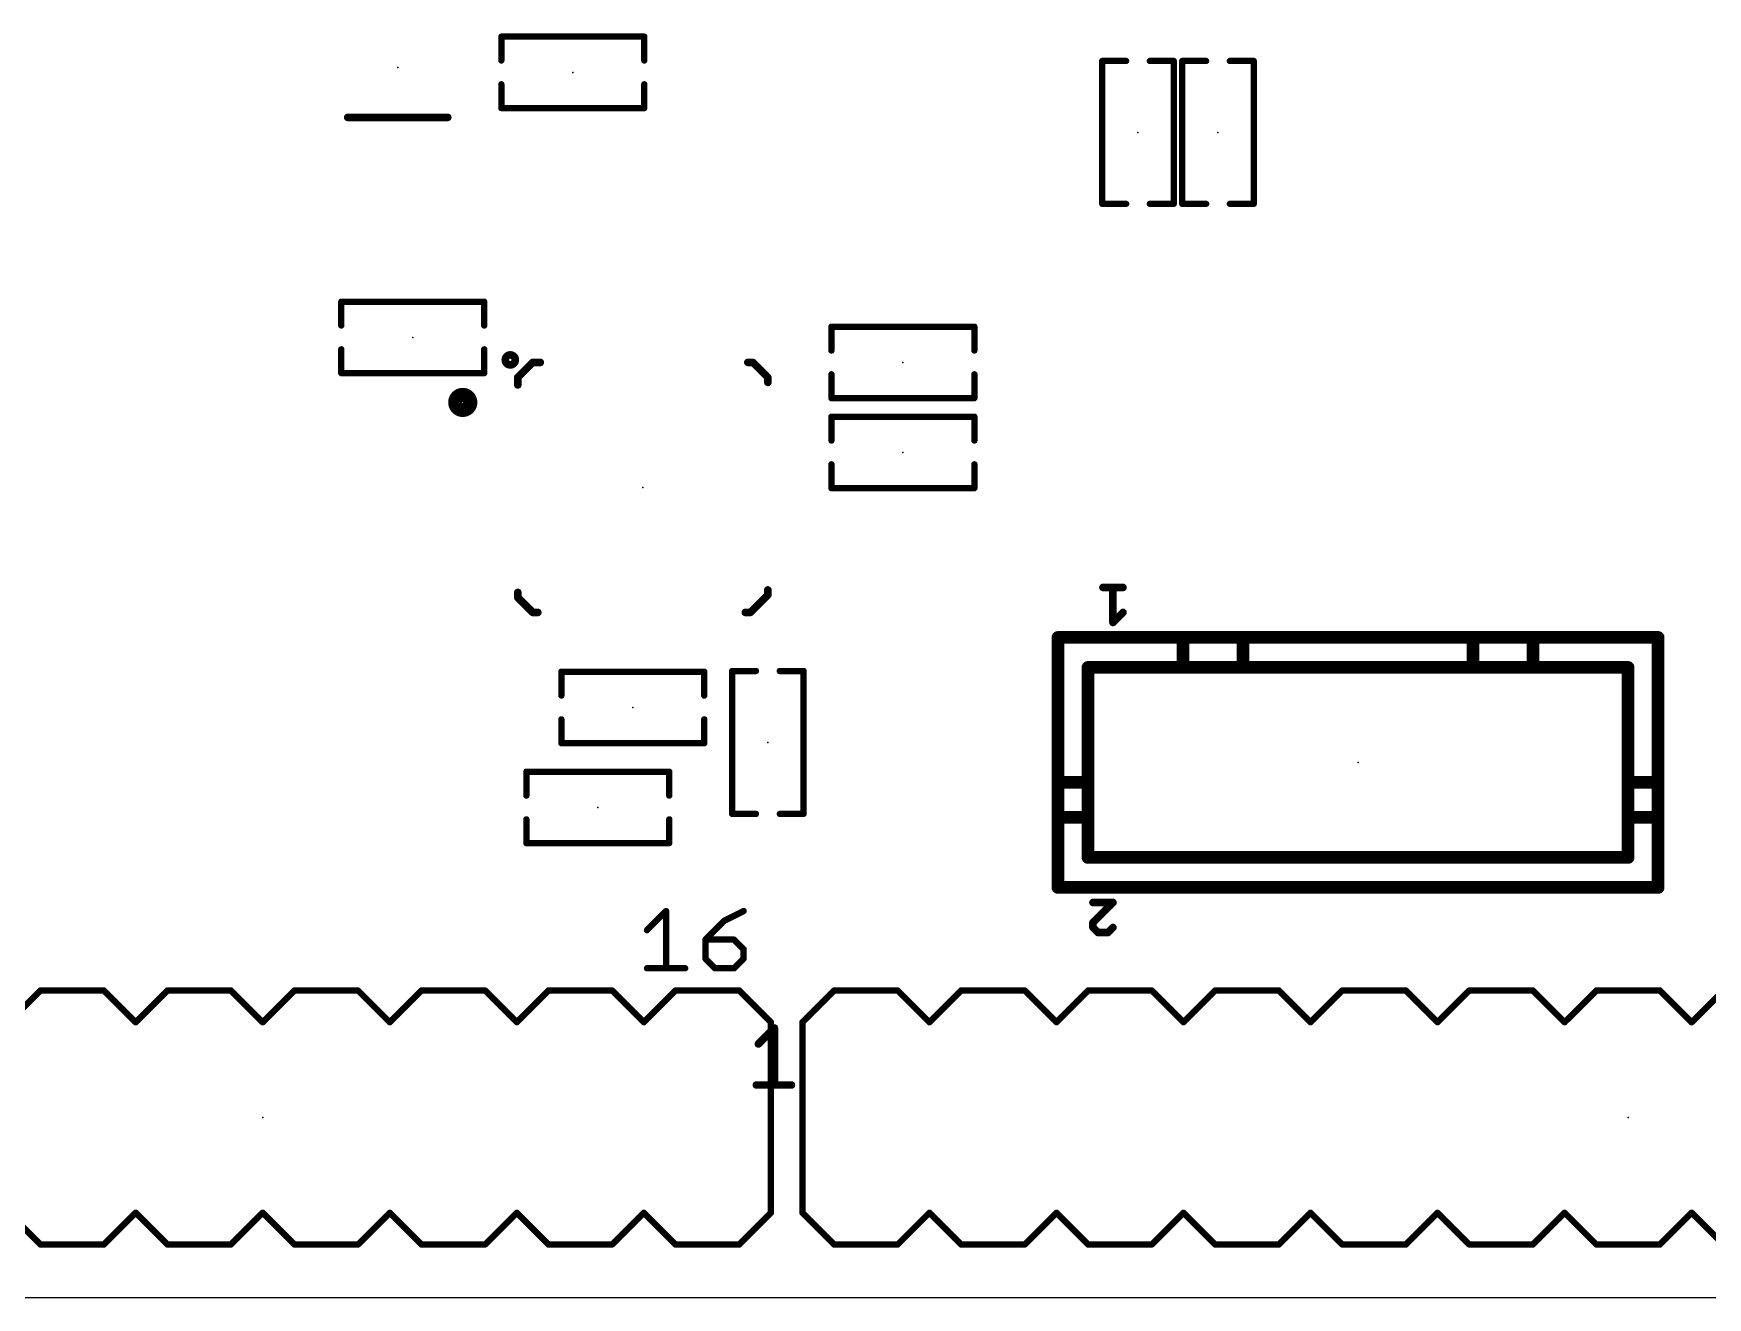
# Model space of a CAD drawing. Extents: x -49 to 146, y -19 to 112.
# Drawn here: x 79.42 to 112.89, y 0 to 25.28 of the extents above; entities that cross this region are included whole.
import ezdxf

# ---------------------------------------------------------------- set-up
doc = ezdxf.new("R2010")
doc.units = 0
for name, color, linetype in [('20', 7, 'CONTINUOUS'), ('21', 253, 'CONTINUOUS'), ('23', 7, 'CONTINUOUS')]:
    doc.layers.add(name, color=color, linetype=linetype)

msp = doc.modelspace()

# ---------------------------------------------------------------- linework, layer by layer
at = {"layer": '20'}
msp.add_line((0, 0), (146.05, 0), dxfattribs=at)
at = {"layer": '21'}
for points, const_width in [([(88.7712, 25.2462, 1), (88.7712, 25.1827)], 0.0635), ([(88.803, 25.2144, 1), (88.7395, 25.2144)], 0.0635), ([(91.6606, 25.2144, 1), (91.597, 25.2144)], 0.0635), ([(91.6288, 25.1827, 1), (91.6288, 25.2462)], 0.0635), ([(88.7395, 24.7381, 1), (88.803, 24.7381)], 0.0635), ([(91.597, 24.7381, 1), (91.6606, 24.7381)], 0.0635), ([(100.8174, 24.7288, 1), (100.7538, 24.7288)], 0.0635), ([(100.7856, 24.7605, 1), (100.7856, 24.6971)], 0.0635), ([(101.2619, 24.6971, 1), (101.2619, 24.7605)], 0.0635), ([(101.7381, 24.7605, 1), (101.7381, 24.6971)], 0.0635), ([(102.2462, 24.7288, 1), (102.1827, 24.7288)], 0.0635), ([(102.2144, 24.6971, 1), (102.2144, 24.7605)], 0.0635), ([(102.4174, 24.7288, 1), (102.3539, 24.7288)], 0.0635), ([(102.3856, 24.7605, 1), (102.3856, 24.6971)], 0.0635), ([(102.8619, 24.6971, 1), (102.8619, 24.7605)], 0.0635), ([(103.3381, 24.7605, 1), (103.3381, 24.6971)], 0.0635), ([(103.8462, 24.7288, 1), (103.7827, 24.7288)], 0.0635), ([(103.8144, 24.6971, 1), (103.8144, 24.7605)], 0.0635), ([(88.803, 24.2619, 1), (88.7395, 24.2619)], 0.0635), ([(91.6606, 24.2619, 1), (91.597, 24.2619)], 0.0635), ([(88.7712, 23.8174, 1), (88.7712, 23.7539)], 0.0635), ([(88.7395, 23.7856, 1), (88.803, 23.7856)], 0.0635), ([(91.597, 23.7856, 1), (91.6606, 23.7856)], 0.0635), ([(91.6288, 23.7539, 1), (91.6288, 23.8174)], 0.0635), ([(85.7, 23.6381, 1), (85.7, 23.5619)], 0.0762), ([(87.7, 23.5619, 1), (87.7, 23.6381)], 0.0762), ([(100.7538, 21.8712, 1), (100.8174, 21.8712)], 0.0635), ([(100.7856, 21.903, 1), (100.7856, 21.8395)], 0.0635), ([(101.2619, 21.8395, 1), (101.2619, 21.903)], 0.0635), ([(101.7381, 21.903, 1), (101.7381, 21.8395)], 0.0635), ([(102.1827, 21.8712, 1), (102.2462, 21.8712)], 0.0635), ([(102.2144, 21.8395, 1), (102.2144, 21.903)], 0.0635), ([(102.3856, 21.903, 1), (102.3856, 21.8395)], 0.0635), ([(102.3539, 21.8712, 1), (102.4174, 21.8712)], 0.0635), ([(102.8619, 21.8395, 1), (102.8619, 21.903)], 0.0635), ([(103.3381, 21.903, 1), (103.3381, 21.8395)], 0.0635), ([(103.7827, 21.8712, 1), (103.8462, 21.8712)], 0.0635), ([(103.8144, 21.8395, 1), (103.8144, 21.903)], 0.0635), ([(85.5712, 19.9461, 1), (85.5712, 19.8827)], 0.0635), ([(85.603, 19.9144, 1), (85.5395, 19.9144)], 0.0635), ([(88.4606, 19.9144, 1), (88.3971, 19.9144)], 0.0635), ([(88.4288, 19.8827, 1), (88.4288, 19.9461)], 0.0635), ([(85.5395, 19.4381, 1), (85.603, 19.4381)], 0.0635), ([(88.3971, 19.4381, 1), (88.4606, 19.4381)], 0.0635), ([(95.403, 19.4144, 1), (95.3394, 19.4144)], 0.0635), ([(95.3712, 19.4461, 1), (95.3712, 19.3827)], 0.0635), ([(98.2606, 19.4144, 1), (98.1971, 19.4144)], 0.0635), ([(98.2288, 19.3827, 1), (98.2288, 19.4461)], 0.0635), ([(85.603, 18.9619, 1), (85.5395, 18.9619)], 0.0635), ([(88.4606, 18.9619, 1), (88.3971, 18.9619)], 0.0635), ([(88.95, 18.65, 1), (88.95, 18.85, 1), (88.95, 18.65)], 0.1524), ([(89.4, 18.7381, 1), (89.4, 18.6619)], 0.0762), ([(89.4269, 18.6731, 1), (89.3731, 18.7269)], 0.0762), ([(89.55, 18.6619, 1), (89.55, 18.7381)], 0.0762), ([(93.7, 18.7381, 1), (93.7, 18.6619)], 0.0762), ([(93.8269, 18.7269, 1), (93.7731, 18.6731)], 0.0762), ([(93.8, 18.6619, 1), (93.8, 18.7381)], 0.0762), ([(95.3394, 18.9381, 1), (95.403, 18.9381)], 0.0635), ([(98.1971, 18.9381, 1), (98.2606, 18.9381)], 0.0635), ([(85.5712, 18.5174, 1), (85.5712, 18.4539)], 0.0635), ([(85.5395, 18.4856, 1), (85.603, 18.4856)], 0.0635), ([(88.3971, 18.4856, 1), (88.4606, 18.4856)], 0.0635), ([(88.4288, 18.4539, 1), (88.4288, 18.5174)], 0.0635), ([(89.1381, 18.4, 1), (89.0619, 18.4)], 0.0762), ([(89.0731, 18.4269, 1), (89.1269, 18.3731)], 0.0762), ([(94.1381, 18.4, 1), (94.0619, 18.4)], 0.0762), ([(94.0731, 18.3731, 1), (94.1269, 18.4269)], 0.0762), ([(95.403, 18.4619, 1), (95.3394, 18.4619)], 0.0635), ([(98.2606, 18.4619, 1), (98.1971, 18.4619)], 0.0635), ([(88, 17.7586, 1), (88, 18.0414, 1), (88, 17.7586)], 0.3), ([(89.0619, 18.25, 1), (89.1381, 18.25)], 0.0762), ([(94.0619, 18.3, 1), (94.1381, 18.3)], 0.0762), ([(95.3394, 17.9856, 1), (95.403, 17.9856)], 0.0635), ([(95.3712, 18.0174, 1), (95.3712, 17.9539)], 0.0635), ([(98.1971, 17.9856, 1), (98.2606, 17.9856)], 0.0635), ([(98.2288, 17.9539, 1), (98.2288, 18.0174)], 0.0635), ([(95.403, 17.6144, 1), (95.3394, 17.6144)], 0.0635), ([(95.3712, 17.6461, 1), (95.3712, 17.5827)], 0.0635), ([(98.2606, 17.6144, 1), (98.1971, 17.6144)], 0.0635), ([(98.2288, 17.5827, 1), (98.2288, 17.6461)], 0.0635), ([(95.3394, 17.1381, 1), (95.403, 17.1381)], 0.0635), ([(98.1971, 17.1381, 1), (98.2606, 17.1381)], 0.0635), ([(95.403, 16.6619, 1), (95.3394, 16.6619)], 0.0635), ([(98.2606, 16.6619, 1), (98.1971, 16.6619)], 0.0635), ([(95.3394, 16.1856, 1), (95.403, 16.1856)], 0.0635), ([(95.3712, 16.2173, 1), (95.3712, 16.1539)], 0.0635), ([(98.1971, 16.1856, 1), (98.2606, 16.1856)], 0.0635), ([(98.2288, 16.1539, 1), (98.2288, 16.2173)], 0.0635), ([(89.1381, 14.1, 1), (89.0619, 14.1)], 0.0762), ([(89.1269, 14.0269, 1), (89.0731, 13.9731)], 0.0762), ([(94.1381, 14.15, 1), (94.0619, 14.15)], 0.0762), ([(94.0619, 14.05, 1), (94.1381, 14.05)], 0.0762), ([(94.1269, 14.0231, 1), (94.0731, 14.0769)], 0.0762), ([(100.8, 14.2381, 1), (100.8, 14.1619)], 0.0762), ([(101.0381, 14.2, 1), (100.9619, 14.2)], 0.0762), ([(101, 14.2381, 1), (101, 14.1619)], 0.0762), ([(101, 14.1619, 1), (101, 14.2381)], 0.0762), ([(101.2, 14.1619, 1), (101.2, 14.2381)], 0.0762), ([(89.0619, 14, 1), (89.1381, 14)], 0.0762), ([(89.4, 13.7381, 1), (89.4, 13.6619)], 0.0762), ([(89.3731, 13.6731, 1), (89.4269, 13.7269)], 0.0762), ([(89.5, 13.6619, 1), (89.5, 13.7381)], 0.0762), ([(93.65, 13.7381, 1), (93.65, 13.6619)], 0.0762), ([(93.7231, 13.7269, 1), (93.7769, 13.6731)], 0.0762), ([(93.75, 13.6619, 1), (93.75, 13.7381)], 0.0762), ([(101.2269, 13.6731, 1), (101.1731, 13.7269)], 0.0762), ([(100.9619, 13.5, 1), (101.0381, 13.5)], 0.0762), ([(100.9731, 13.5269, 1), (101.0269, 13.4731)], 0.0762), ([(99.9, 13.2635, 1), (99.9, 13.1365)], 0.127), ([(99.9635, 13.2, 1), (99.8365, 13.2)], 0.127), ([(102.4, 13.2635, 1), (102.4, 13.1365)], 0.127), ([(102.4635, 13.2, 1), (102.3365, 13.2)], 0.127), ([(102.4, 13.1365, 1), (102.4, 13.2635)], 0.127), ([(103.6, 13.2635, 1), (103.6, 13.1365)], 0.127), ([(103.6635, 13.2, 1), (103.5365, 13.2)], 0.127), ([(103.6, 13.1365, 1), (103.6, 13.2635)], 0.127), ([(108.2, 13.2635, 1), (108.2, 13.1365)], 0.127), ([(108.2635, 13.2, 1), (108.1365, 13.2)], 0.127), ([(108.2, 13.1365, 1), (108.2, 13.2635)], 0.127), ([(109.4, 13.2635, 1), (109.4, 13.1365)], 0.127), ([(109.4635, 13.2, 1), (109.3365, 13.2)], 0.127), ([(109.4, 13.1365, 1), (109.4, 13.2635)], 0.127), ([(111.9635, 13.2, 1), (111.8365, 13.2)], 0.127), ([(111.9, 13.1365, 1), (111.9, 13.2635)], 0.127), ([(100.5635, 12.6, 1), (100.4365, 12.6)], 0.127), ([(100.5, 12.6635, 1), (100.5, 12.5365)], 0.127), ([(102.4, 12.6635, 1), (102.4, 12.5365)], 0.127), ([(102.4, 12.5365, 1), (102.4, 12.6635)], 0.127), ([(103.6, 12.6635, 1), (103.6, 12.5365)], 0.127), ([(103.6, 12.5365, 1), (103.6, 12.6635)], 0.127), ([(108.2, 12.6635, 1), (108.2, 12.5365)], 0.127), ([(108.2, 12.5365, 1), (108.2, 12.6635)], 0.127), ([(109.4, 12.6635, 1), (109.4, 12.5365)], 0.127), ([(109.4, 12.5365, 1), (109.4, 12.6635)], 0.127), ([(111.3635, 12.6, 1), (111.2365, 12.6)], 0.127), ([(111.3, 12.5365, 1), (111.3, 12.6635)], 0.127), ([(89.9712, 12.5462, 1), (89.9712, 12.4826)], 0.0635), ([(90.003, 12.5144, 1), (89.9395, 12.5144)], 0.0635), ([(92.8606, 12.5144, 1), (92.797, 12.5144)], 0.0635), ([(92.8288, 12.4826, 1), (92.8288, 12.5462)], 0.0635), ([(93.3856, 12.5606, 1), (93.3856, 12.497)], 0.0635), ([(93.4174, 12.5288, 1), (93.3539, 12.5288)], 0.0635), ([(93.8619, 12.497, 1), (93.8619, 12.5606)], 0.0635), ([(94.3381, 12.5606, 1), (94.3381, 12.497)], 0.0635), ([(94.8462, 12.5288, 1), (94.7827, 12.5288)], 0.0635), ([(94.8144, 12.497, 1), (94.8144, 12.5606)], 0.0635), ([(102.3365, 12.6, 1), (102.4635, 12.6)], 0.127), ([(103.5365, 12.6, 1), (103.6635, 12.6)], 0.127), ([(108.1365, 12.6, 1), (108.2635, 12.6)], 0.127), ([(109.3365, 12.6, 1), (109.4635, 12.6)], 0.127), ([(89.9395, 12.0381, 1), (90.003, 12.0381)], 0.0635), ([(92.797, 12.0381, 1), (92.8606, 12.0381)], 0.0635), ([(90.003, 11.5619, 1), (89.9395, 11.5619)], 0.0635), ([(92.8606, 11.5619, 1), (92.797, 11.5619)], 0.0635), ([(89.9712, 11.1174, 1), (89.9712, 11.0539)], 0.0635), ([(89.9395, 11.0856, 1), (90.003, 11.0856)], 0.0635), ([(92.797, 11.0856, 1), (92.8606, 11.0856)], 0.0635), ([(92.8288, 11.0539, 1), (92.8288, 11.1174)], 0.0635), ([(89.2712, 10.5462, 1), (89.2712, 10.4826)], 0.0635), ([(89.303, 10.5144, 1), (89.2395, 10.5144)], 0.0635), ([(92.1606, 10.5144, 1), (92.097, 10.5144)], 0.0635), ([(92.1288, 10.4826, 1), (92.1288, 10.5462)], 0.0635), ([(99.9635, 10.3, 1), (99.8365, 10.3)], 0.127), ([(99.9, 10.3635, 1), (99.9, 10.2365)], 0.127), ([(100.5635, 10.3, 1), (100.4365, 10.3)], 0.127), ([(100.5, 10.2365, 1), (100.5, 10.3635)], 0.127), ([(111.3, 10.3635, 1), (111.3, 10.2365)], 0.127), ([(111.3635, 10.3, 1), (111.2365, 10.3)], 0.127), ([(111.9635, 10.3, 1), (111.8365, 10.3)], 0.127), ([(111.9, 10.2365, 1), (111.9, 10.3635)], 0.127), ([(89.2395, 10.0381, 1), (89.303, 10.0381)], 0.0635), ([(92.097, 10.0381, 1), (92.1606, 10.0381)], 0.0635), ([(99.8365, 10.3, 1), (99.9635, 10.3)], 0.127), ([(100.4365, 10.3, 1), (100.5635, 10.3)], 0.127), ([(111.2365, 10.3, 1), (111.3635, 10.3)], 0.127), ([(111.8365, 10.3, 1), (111.9635, 10.3)], 0.127), ([(93.3856, 9.703, 1), (93.3856, 9.6395)], 0.0635), ([(93.8619, 9.6395, 1), (93.8619, 9.703)], 0.0635), ([(94.3381, 9.703, 1), (94.3381, 9.6395)], 0.0635), ([(94.8144, 9.6395, 1), (94.8144, 9.703)], 0.0635), ([(99.9635, 9.6, 1), (99.8365, 9.6)], 0.127), ([(99.9, 9.6635, 1), (99.9, 9.5365)], 0.127), ([(100.5635, 9.6, 1), (100.4365, 9.6)], 0.127), ([(100.5, 9.5365, 1), (100.5, 9.6635)], 0.127), ([(111.3, 9.6635, 1), (111.3, 9.5365)], 0.127), ([(111.3635, 9.6, 1), (111.2365, 9.6)], 0.127), ([(111.9635, 9.6, 1), (111.8365, 9.6)], 0.127), ([(111.9, 9.5365, 1), (111.9, 9.6635)], 0.127), ([(89.303, 9.5619, 1), (89.2395, 9.5619)], 0.0635), ([(92.1606, 9.5619, 1), (92.097, 9.5619)], 0.0635), ([(93.3539, 9.6712, 1), (93.4174, 9.6712)], 0.0635), ([(94.7827, 9.6712, 1), (94.8462, 9.6712)], 0.0635), ([(99.8365, 9.6, 1), (99.9635, 9.6)], 0.127), ([(100.4365, 9.6, 1), (100.5635, 9.6)], 0.127), ([(111.2365, 9.6, 1), (111.3635, 9.6)], 0.127), ([(111.8365, 9.6, 1), (111.9635, 9.6)], 0.127), ([(89.2712, 9.1174, 1), (89.2712, 9.0539)], 0.0635), ([(89.2395, 9.0856, 1), (89.303, 9.0856)], 0.0635), ([(92.097, 9.0856, 1), (92.1606, 9.0856)], 0.0635), ([(92.1288, 9.0539, 1), (92.1288, 9.1174)], 0.0635), ([(100.5, 8.8635, 1), (100.5, 8.7365)], 0.127), ([(100.4365, 8.8, 1), (100.5635, 8.8)], 0.127), ([(111.2365, 8.8, 1), (111.3635, 8.8)], 0.127), ([(111.3, 8.7365, 1), (111.3, 8.8635)], 0.127), ([(99.9, 8.2635, 1), (99.9, 8.1365)], 0.127), ([(99.8365, 8.2, 1), (99.9635, 8.2)], 0.127), ([(111.8365, 8.2, 1), (111.9635, 8.2)], 0.127), ([(111.9, 8.1365, 1), (111.9, 8.2635)], 0.127), ([(92.0966, 7.7285, 1), (92.0331, 7.7285)], 0.0635), ([(92.0873, 7.706, 1), (92.0424, 7.7509)], 0.0635), ([(93.6297, 7.7001, 1), (93.6013, 7.7569)], 0.0635), ([(100.6, 7.9381, 1), (100.6, 7.8619)], 0.0762), ([(101.0269, 7.8731, 1), (100.9731, 7.9269)], 0.0762), ([(101, 7.8619, 1), (101, 7.9381)], 0.0762), ([(91.661, 7.3696, 1), (91.706, 7.3247)], 0.0635), ([(93.22, 7.5662, 1), (93.2484, 7.5094)], 0.0635), ([(93.2567, 7.5154, 1), (93.2118, 7.5603)], 0.0635), ([(100.6381, 7.5, 1), (100.5619, 7.5)], 0.0762), ([(100.5619, 7.4, 1), (100.6381, 7.4)], 0.0762), ([(100.5731, 7.5269, 1), (100.6269, 7.4731)], 0.0762), ([(100.6269, 7.4269, 1), (100.5731, 7.3731)], 0.0762), ([(100.7, 7.3381, 1), (100.7, 7.2619)], 0.0762), ([(100.6731, 7.2731, 1), (100.7269, 7.3269)], 0.0762), ([(100.8731, 7.3269, 1), (100.9269, 7.2731)], 0.0762), ([(100.9, 7.2619, 1), (100.9, 7.3381)], 0.0762), ([(101.0269, 7.3731, 1), (100.9731, 7.4269)], 0.0762), ([(92.8846, 7.1565, 1), (92.8211, 7.1565)], 0.0635), ([(92.8529, 7.1882, 1), (92.8529, 7.1247)], 0.0635), ([(92.8304, 7.1789, 1), (92.8753, 7.134)], 0.0635), ([(93.4473, 7.1789, 1), (93.4024, 7.134)], 0.0635), ([(93.4249, 7.1247, 1), (93.4249, 7.1882)], 0.0635), ([(93.6473, 6.9658, 1), (93.5838, 6.9658)], 0.0635), ([(92.8211, 6.7752, 1), (92.8846, 6.7752)], 0.0635), ([(92.8753, 6.7976, 1), (92.8304, 6.7527)], 0.0635), ([(93.5838, 6.7752, 1), (93.6473, 6.7752)], 0.0635), ([(93.5931, 6.9434, 1), (93.638, 6.9883)], 0.0635), ([(93.638, 6.7527, 1), (93.5931, 6.7976)], 0.0635), ([(91.6835, 6.6162, 1), (91.6835, 6.5528)], 0.0635), ([(92.0331, 6.5845, 1), (92.0966, 6.5845)], 0.0635), ([(92.4462, 6.5528, 1), (92.4462, 6.6162)], 0.0635), ([(93.0436, 6.6162, 1), (93.0436, 6.5528)], 0.0635), ([(93.0211, 6.562, 1), (93.066, 6.607)], 0.0635), ([(93.4024, 6.607, 1), (93.4473, 6.562)], 0.0635), ([(93.4249, 6.5528, 1), (93.4249, 6.6162)], 0.0635), ([(79.555, 6.1718, 1), (79.555, 6.1083)], 0.0635), ([(79.5775, 6.1175, 1), (79.5325, 6.1625)], 0.0635), ([(80.8475, 6.1625, 1), (80.8025, 6.1175)], 0.0635), ([(80.825, 6.1083, 1), (80.825, 6.1718)], 0.0635), ([(82.095, 6.1718, 1), (82.095, 6.1083)], 0.0635), ([(82.1175, 6.1175, 1), (82.0725, 6.1625)], 0.0635), ([(83.3875, 6.1625, 1), (83.3425, 6.1175)], 0.0635), ([(83.365, 6.1083, 1), (83.365, 6.1718)], 0.0635), ([(84.635, 6.1718, 1), (84.635, 6.1083)], 0.0635), ([(84.6575, 6.1175, 1), (84.6125, 6.1625)], 0.0635), ([(85.9275, 6.1625, 1), (85.8825, 6.1175)], 0.0635), ([(85.905, 6.1083, 1), (85.905, 6.1718)], 0.0635), ([(87.175, 6.1718, 1), (87.175, 6.1083)], 0.0635), ([(87.1975, 6.1175, 1), (87.1525, 6.1625)], 0.0635), ([(88.4675, 6.1625, 1), (88.4225, 6.1175)], 0.0635), ([(88.445, 6.1083, 1), (88.445, 6.1718)], 0.0635), ([(89.715, 6.1718, 1), (89.715, 6.1083)], 0.0635), ([(89.7375, 6.1175, 1), (89.6925, 6.1625)], 0.0635), ([(91.0075, 6.1625, 1), (90.9625, 6.1175)], 0.0635), ([(90.985, 6.1083, 1), (90.985, 6.1718)], 0.0635), ([(92.255, 6.1718, 1), (92.255, 6.1083)], 0.0635), ([(92.2775, 6.1175, 1), (92.2325, 6.1625)], 0.0635), ([(93.5475, 6.1625, 1), (93.5025, 6.1175)], 0.0635), ([(93.525, 6.1083, 1), (93.525, 6.1718)], 0.0635), ([(95.425, 6.1718, 1), (95.425, 6.1083)], 0.0635), ([(95.4475, 6.1175, 1), (95.4025, 6.1625)], 0.0635), ([(96.7175, 6.1625, 1), (96.6725, 6.1175)], 0.0635), ([(96.695, 6.1083, 1), (96.695, 6.1718)], 0.0635), ([(97.965, 6.1718, 1), (97.965, 6.1083)], 0.0635), ([(97.9875, 6.1175, 1), (97.9425, 6.1625)], 0.0635), ([(99.2575, 6.1625, 1), (99.2125, 6.1175)], 0.0635), ([(99.235, 6.1083, 1), (99.235, 6.1718)], 0.0635), ([(100.505, 6.1718, 1), (100.505, 6.1083)], 0.0635), ([(100.5275, 6.1175, 1), (100.4825, 6.1625)], 0.0635), ([(101.7975, 6.1625, 1), (101.7525, 6.1175)], 0.0635), ([(101.775, 6.1083, 1), (101.775, 6.1718)], 0.0635), ([(103.045, 6.1718, 1), (103.045, 6.1083)], 0.0635), ([(103.0675, 6.1175, 1), (103.0225, 6.1625)], 0.0635), ([(104.3375, 6.1625, 1), (104.2925, 6.1175)], 0.0635), ([(104.315, 6.1083, 1), (104.315, 6.1718)], 0.0635), ([(105.585, 6.1718, 1), (105.585, 6.1083)], 0.0635), ([(105.6075, 6.1175, 1), (105.5625, 6.1625)], 0.0635), ([(106.8775, 6.1625, 1), (106.8325, 6.1175)], 0.0635), ([(106.855, 6.1083, 1), (106.855, 6.1718)], 0.0635), ([(108.125, 6.1718, 1), (108.125, 6.1083)], 0.0635), ([(108.1475, 6.1175, 1), (108.1025, 6.1625)], 0.0635), ([(109.4175, 6.1625, 1), (109.3725, 6.1175)], 0.0635), ([(109.395, 6.1083, 1), (109.395, 6.1718)], 0.0635), ([(110.665, 6.1718, 1), (110.665, 6.1083)], 0.0635), ([(110.6875, 6.1175, 1), (110.6425, 6.1625)], 0.0635), ([(111.9575, 6.1625, 1), (111.9125, 6.1175)], 0.0635), ([(111.935, 6.1083, 1), (111.935, 6.1718)], 0.0635), ([(81.4375, 5.5275, 1), (81.4825, 5.4825)], 0.0635), ([(81.4375, 5.4825, 1), (81.4825, 5.5275)], 0.0635), ([(83.9775, 5.5275, 1), (84.0225, 5.4825)], 0.0635), ([(83.9775, 5.4825, 1), (84.0225, 5.5275)], 0.0635), ([(86.5175, 5.5275, 1), (86.5625, 5.4825)], 0.0635), ([(86.5175, 5.4825, 1), (86.5625, 5.5275)], 0.0635), ([(89.0575, 5.5275, 1), (89.1025, 5.4825)], 0.0635), ([(89.0575, 5.4825, 1), (89.1025, 5.5275)], 0.0635), ([(91.5975, 5.5275, 1), (91.6425, 5.4825)], 0.0635), ([(91.5975, 5.4825, 1), (91.6425, 5.5275)], 0.0635), ([(94.1918, 5.505, 1), (94.1283, 5.505)], 0.0635), ([(94.1375, 5.4825, 1), (94.1825, 5.5275)], 0.0635), ([(94.22, 5.4181, 1), (94.22, 5.3419)], 0.0762), ([(94.2681, 5.39, 1), (94.1919, 5.39)], 0.0762), ([(94.2681, 5.38, 1), (94.1919, 5.38)], 0.0762), ([(94.1919, 5.38, 1), (94.2681, 5.38)], 0.0762), ([(94.2469, 5.3531, 1), (94.1931, 5.4069)], 0.0762), ([(94.23, 5.3419, 1), (94.23, 5.4181)], 0.0762), ([(94.7675, 5.5275, 1), (94.8125, 5.4825)], 0.0635), ([(94.8218, 5.505, 1), (94.7583, 5.505)], 0.0635), ([(97.3075, 5.5275, 1), (97.3525, 5.4825)], 0.0635), ([(97.3075, 5.4825, 1), (97.3525, 5.5275)], 0.0635), ([(99.8475, 5.5275, 1), (99.8925, 5.4825)], 0.0635), ([(99.8475, 5.4825, 1), (99.8925, 5.5275)], 0.0635), ([(102.3875, 5.5275, 1), (102.4325, 5.4825)], 0.0635), ([(102.3875, 5.4825, 1), (102.4325, 5.5275)], 0.0635), ([(104.9275, 5.5275, 1), (104.9725, 5.4825)], 0.0635), ([(104.9275, 5.4825, 1), (104.9725, 5.5275)], 0.0635), ([(107.4675, 5.5275, 1), (107.5125, 5.4825)], 0.0635), ([(107.4675, 5.4825, 1), (107.5125, 5.5275)], 0.0635), ([(110.0075, 5.5275, 1), (110.0525, 5.4825)], 0.0635), ([(110.0075, 5.4825, 1), (110.0525, 5.5275)], 0.0635), ([(112.5475, 5.5275, 1), (112.5925, 5.4825)], 0.0635), ([(112.5475, 5.4825, 1), (112.5925, 5.5275)], 0.0635), ([(93.8831, 5.0969, 1), (93.9369, 5.0431)], 0.0762), ([(93.87, 4.2881, 1), (93.87, 4.2119)], 0.0762), ([(94.23, 4.2881, 1), (94.23, 4.2119)], 0.0762), ([(94.1919, 4.25, 1), (94.2681, 4.25)], 0.0762), ([(94.23, 4.2119, 1), (94.23, 4.2881)], 0.0762), ([(94.57, 4.2119, 1), (94.57, 4.2881)], 0.0762), ([(81.4825, 1.7175, 1), (81.4375, 1.6725)], 0.0635), ([(81.4825, 1.6725, 1), (81.4375, 1.7175)], 0.0635), ([(84.0225, 1.7175, 1), (83.9775, 1.6725)], 0.0635), ([(84.0225, 1.6725, 1), (83.9775, 1.7175)], 0.0635), ([(86.5625, 1.7175, 1), (86.5175, 1.6725)], 0.0635), ([(86.5625, 1.6725, 1), (86.5175, 1.7175)], 0.0635), ([(89.1025, 1.7175, 1), (89.0575, 1.6725)], 0.0635), ([(89.1025, 1.6725, 1), (89.0575, 1.7175)], 0.0635), ([(91.6425, 1.7175, 1), (91.5975, 1.6725)], 0.0635), ([(91.6425, 1.6725, 1), (91.5975, 1.7175)], 0.0635), ([(94.1283, 1.695, 1), (94.1918, 1.695)], 0.0635), ([(94.1825, 1.6725, 1), (94.1375, 1.7175)], 0.0635), ([(94.8125, 1.7175, 1), (94.7675, 1.6725)], 0.0635), ([(94.7583, 1.695, 1), (94.8218, 1.695)], 0.0635), ([(97.3525, 1.7175, 1), (97.3075, 1.6725)], 0.0635), ([(97.3525, 1.6725, 1), (97.3075, 1.7175)], 0.0635), ([(99.8925, 1.7175, 1), (99.8475, 1.6725)], 0.0635), ([(99.8925, 1.6725, 1), (99.8475, 1.7175)], 0.0635), ([(102.4325, 1.7175, 1), (102.3875, 1.6725)], 0.0635), ([(102.4325, 1.6725, 1), (102.3875, 1.7175)], 0.0635), ([(104.9725, 1.7175, 1), (104.9275, 1.6725)], 0.0635), ([(104.9725, 1.6725, 1), (104.9275, 1.7175)], 0.0635), ([(107.5125, 1.7175, 1), (107.4675, 1.6725)], 0.0635), ([(107.5125, 1.6725, 1), (107.4675, 1.7175)], 0.0635), ([(110.0525, 1.7175, 1), (110.0075, 1.6725)], 0.0635), ([(110.0525, 1.6725, 1), (110.0075, 1.7175)], 0.0635), ([(112.5925, 1.7175, 1), (112.5475, 1.6725)], 0.0635), ([(112.5925, 1.6725, 1), (112.5475, 1.7175)], 0.0635), ([(79.555, 1.0917, 1), (79.555, 1.0283)], 0.0635), ([(79.5325, 1.0375, 1), (79.5775, 1.0825)], 0.0635), ([(80.8025, 1.0825, 1), (80.8475, 1.0375)], 0.0635), ([(80.825, 1.0283, 1), (80.825, 1.0917)], 0.0635), ([(82.095, 1.0917, 1), (82.095, 1.0283)], 0.0635), ([(82.0725, 1.0375, 1), (82.1175, 1.0825)], 0.0635), ([(83.3425, 1.0825, 1), (83.3875, 1.0375)], 0.0635), ([(83.365, 1.0283, 1), (83.365, 1.0917)], 0.0635), ([(84.635, 1.0917, 1), (84.635, 1.0283)], 0.0635), ([(84.6125, 1.0375, 1), (84.6575, 1.0825)], 0.0635), ([(85.8825, 1.0825, 1), (85.9275, 1.0375)], 0.0635), ([(85.905, 1.0283, 1), (85.905, 1.0917)], 0.0635), ([(87.175, 1.0917, 1), (87.175, 1.0283)], 0.0635), ([(87.1525, 1.0375, 1), (87.1975, 1.0825)], 0.0635), ([(88.4225, 1.0825, 1), (88.4675, 1.0375)], 0.0635), ([(88.445, 1.0283, 1), (88.445, 1.0917)], 0.0635), ([(89.715, 1.0917, 1), (89.715, 1.0283)], 0.0635), ([(89.6925, 1.0375, 1), (89.7375, 1.0825)], 0.0635), ([(90.9625, 1.0825, 1), (91.0075, 1.0375)], 0.0635), ([(90.985, 1.0283, 1), (90.985, 1.0917)], 0.0635), ([(92.255, 1.0917, 1), (92.255, 1.0283)], 0.0635), ([(92.2325, 1.0375, 1), (92.2775, 1.0825)], 0.0635), ([(93.5025, 1.0825, 1), (93.5475, 1.0375)], 0.0635), ([(93.525, 1.0283, 1), (93.525, 1.0917)], 0.0635), ([(95.425, 1.0917, 1), (95.425, 1.0283)], 0.0635), ([(95.4025, 1.0375, 1), (95.4475, 1.0825)], 0.0635), ([(96.6725, 1.0825, 1), (96.7175, 1.0375)], 0.0635), ([(96.695, 1.0283, 1), (96.695, 1.0917)], 0.0635), ([(97.965, 1.0917, 1), (97.965, 1.0283)], 0.0635), ([(97.9425, 1.0375, 1), (97.9875, 1.0825)], 0.0635), ([(99.2125, 1.0825, 1), (99.2575, 1.0375)], 0.0635), ([(99.235, 1.0283, 1), (99.235, 1.0917)], 0.0635), ([(100.505, 1.0917, 1), (100.505, 1.0283)], 0.0635), ([(100.4825, 1.0375, 1), (100.5275, 1.0825)], 0.0635), ([(101.7525, 1.0825, 1), (101.7975, 1.0375)], 0.0635), ([(101.775, 1.0283, 1), (101.775, 1.0917)], 0.0635), ([(103.045, 1.0917, 1), (103.045, 1.0283)], 0.0635), ([(103.0225, 1.0375, 1), (103.0675, 1.0825)], 0.0635), ([(104.2925, 1.0825, 1), (104.3375, 1.0375)], 0.0635), ([(104.315, 1.0283, 1), (104.315, 1.0917)], 0.0635), ([(105.585, 1.0917, 1), (105.585, 1.0283)], 0.0635), ([(105.5625, 1.0375, 1), (105.6075, 1.0825)], 0.0635), ([(106.8325, 1.0825, 1), (106.8775, 1.0375)], 0.0635), ([(106.855, 1.0283, 1), (106.855, 1.0917)], 0.0635), ([(108.125, 1.0917, 1), (108.125, 1.0283)], 0.0635), ([(108.1025, 1.0375, 1), (108.1475, 1.0825)], 0.0635), ([(109.3725, 1.0825, 1), (109.4175, 1.0375)], 0.0635), ([(109.395, 1.0283, 1), (109.395, 1.0917)], 0.0635), ([(110.665, 1.0917, 1), (110.665, 1.0283)], 0.0635), ([(110.6425, 1.0375, 1), (110.6875, 1.0825)], 0.0635), ([(111.9125, 1.0825, 1), (111.9575, 1.0375)], 0.0635), ([(111.935, 1.0283, 1), (111.935, 1.0917)], 0.0635)]:
    msp.add_lwpolyline(points, format="xyb", dxfattribs=dict(at, const_width=const_width))
for points, const_width in [([(91.6288, 25.2144), (88.7712, 25.2144)], 0.127), ([(88.7712, 25.2144), (88.7712, 24.7381)], 0.127), ([(91.6288, 24.7381), (91.6288, 25.2144)], 0.127), ([(100.7856, 21.8712), (100.7856, 24.7288)], 0.127), ([(100.7856, 24.7288), (101.2619, 24.7288)], 0.127), ([(102.2144, 24.7288), (101.7381, 24.7288)], 0.127), ([(102.2144, 21.8712), (102.2144, 24.7288)], 0.127), ([(102.8619, 24.7288), (102.3856, 24.7288)], 0.127), ([(102.3856, 24.7288), (102.3856, 21.8712)], 0.127), ([(103.3381, 24.7288), (103.8144, 24.7288)], 0.127), ([(103.8144, 24.7288), (103.8144, 21.8712)], 0.127), ([(88.7712, 23.7856), (88.7712, 24.2619)], 0.127), ([(91.6288, 24.2619), (91.6288, 23.7856)], 0.127), ([(91.6288, 23.7856), (88.7712, 23.7856)], 0.127), ([(85.7, 23.6), (87.7, 23.6)], 0.1524), ([(101.2619, 21.8712), (100.7856, 21.8712)], 0.127), ([(101.7381, 21.8712), (102.2144, 21.8712)], 0.127), ([(102.3856, 21.8712), (102.8619, 21.8712)], 0.127), ([(103.8144, 21.8712), (103.3381, 21.8712)], 0.127), ([(88.4288, 19.9144), (85.5712, 19.9144)], 0.127), ([(85.5712, 19.9144), (85.5712, 19.4381)], 0.127), ([(88.4288, 19.4381), (88.4288, 19.9144)], 0.127), ([(95.3712, 18.9381), (95.3712, 19.4144)], 0.127), ([(95.3712, 19.4144), (98.2288, 19.4144)], 0.127), ([(98.2288, 19.4144), (98.2288, 18.9381)], 0.127), ([(85.5712, 18.4856), (85.5712, 18.9619)], 0.127), ([(88.4288, 18.9619), (88.4288, 18.4856)], 0.127), ([(89.1, 18.4), (89.4, 18.7)], 0.1524), ([(89.4, 18.7), (89.55, 18.7)], 0.1524), ([(93.8, 18.7), (93.7, 18.7)], 0.1524), ([(93.8, 18.7), (94.1, 18.4)], 0.1524), ([(88.4288, 18.4856), (85.5712, 18.4856)], 0.127), ([(89.1, 18.4), (89.1, 18.25)], 0.1524), ([(94.1, 18.4), (94.1, 18.3)], 0.1524), ([(95.3712, 18.4619), (95.3712, 17.9856)], 0.127), ([(98.2288, 17.9856), (98.2288, 18.4619)], 0.127), ([(95.3712, 17.9856), (98.2288, 17.9856)], 0.127), ([(98.2288, 17.6144), (95.3712, 17.6144)], 0.127), ([(95.3712, 17.6144), (95.3712, 17.1381)], 0.127), ([(98.2288, 17.1381), (98.2288, 17.6144)], 0.127), ([(95.3712, 16.1856), (95.3712, 16.6619)], 0.127), ([(98.2288, 16.6619), (98.2288, 16.1856)], 0.127), ([(98.2288, 16.1856), (95.3712, 16.1856)], 0.127), ([(89.1, 14), (89.1, 14.1)], 0.1524), ([(89.4, 13.7), (89.1, 14)], 0.1524), ([(94.1, 14.05), (93.75, 13.7)], 0.1524), ([(94.1, 14.05), (94.1, 14.15)], 0.1524), ([(101, 14.2), (100.8, 14.2)], 0.1524), ([(101, 13.5), (101, 14.2)], 0.1524), ([(101, 14.2), (101.2, 14.2)], 0.1524), ([(89.4, 13.7), (89.5, 13.7)], 0.1524), ([(93.75, 13.7), (93.65, 13.7)], 0.1524), ([(101.2, 13.7), (101, 13.5)], 0.1524), ([(102.4, 13.2), (99.9, 13.2)], 0.254), ([(99.9, 13.2), (99.9, 10.3)], 0.254), ([(103.6, 13.2), (102.4, 13.2)], 0.254), ([(102.4, 12.6), (102.4, 13.2)], 0.254), ([(108.2, 13.2), (103.6, 13.2)], 0.254), ([(103.6, 13.2), (103.6, 12.6)], 0.254), ([(109.4, 13.2), (108.2, 13.2)], 0.254), ([(108.2, 12.6), (108.2, 13.2)], 0.254), ([(111.9, 13.2), (109.4, 13.2)], 0.254), ([(109.4, 13.2), (109.4, 12.6)], 0.254), ([(111.9, 10.3), (111.9, 13.2)], 0.254), ([(100.5, 10.3), (100.5, 12.6)], 0.254), ([(100.5, 12.6), (102.4, 12.6)], 0.254), ([(103.6, 12.6), (102.4, 12.6)], 0.254), ([(103.6, 12.6), (108.2, 12.6)], 0.254), ([(109.4, 12.6), (108.2, 12.6)], 0.254), ([(109.4, 12.6), (111.3, 12.6)], 0.254), ([(111.3, 12.6), (111.3, 10.3)], 0.254), ([(89.9712, 12.0381), (89.9712, 12.5144)], 0.127), ([(89.9712, 12.5144), (92.8288, 12.5144)], 0.127), ([(92.8288, 12.5144), (92.8288, 12.0381)], 0.127), ([(93.3856, 9.6712), (93.3856, 12.5288)], 0.127), ([(93.3856, 12.5288), (93.8619, 12.5288)], 0.127), ([(94.8144, 12.5288), (94.3381, 12.5288)], 0.127), ([(94.8144, 9.6712), (94.8144, 12.5288)], 0.127), ([(89.9712, 11.5619), (89.9712, 11.0856)], 0.127), ([(92.8288, 11.0856), (92.8288, 11.5619)], 0.127), ([(89.9712, 11.0856), (92.8288, 11.0856)], 0.127), ([(89.2712, 10.0381), (89.2712, 10.5144)], 0.127), ([(89.2712, 10.5144), (92.1288, 10.5144)], 0.127), ([(92.1288, 10.5144), (92.1288, 10.0381)], 0.127), ([(99.9, 10.3), (99.9, 9.6)], 0.254), ([(99.9, 10.3), (100.5, 10.3)], 0.254), ([(100.5, 9.6), (100.5, 10.3)], 0.254), ([(111.3, 10.3), (111.9, 10.3)], 0.254), ([(111.3, 9.6), (111.3, 10.3)], 0.254), ([(111.9, 9.6), (111.9, 10.3)], 0.254), ([(93.8619, 9.6712), (93.3856, 9.6712)], 0.127), ([(94.3381, 9.6712), (94.8144, 9.6712)], 0.127), ([(99.9, 9.6), (99.9, 8.2)], 0.254), ([(100.5, 9.6), (99.9, 9.6)], 0.254), ([(100.5, 8.8), (100.5, 9.6)], 0.254), ([(111.9, 9.6), (111.3, 9.6)], 0.254), ([(111.3, 9.6), (111.3, 8.8)], 0.254), ([(111.9, 8.2), (111.9, 9.6)], 0.254), ([(89.2712, 9.5619), (89.2712, 9.0856)], 0.127), ([(92.1288, 9.0856), (92.1288, 9.5619)], 0.127), ([(89.2712, 9.0856), (92.1288, 9.0856)], 0.127), ([(111.3, 8.8), (100.5, 8.8)], 0.254), ([(99.9, 8.2), (111.9, 8.2)], 0.254), ([(91.6835, 7.3472), (92.0648, 7.7285)], 0.127), ([(92.0648, 7.7285), (92.0648, 6.5845)], 0.127), ([(93.6155, 7.7285), (93.2342, 7.5378)], 0.127), ([(100.6, 7.5), (101, 7.9)], 0.1524), ([(101, 7.9), (100.6, 7.9)], 0.1524), ([(93.2342, 7.5378), (92.8529, 7.1565)], 0.127), ([(100.6, 7.4), (100.6, 7.5)], 0.1524), ([(100.7, 7.3), (100.6, 7.4)], 0.1524), ([(100.9, 7.3), (100.7, 7.3)], 0.1524), ([(101, 7.4), (100.9, 7.3)], 0.1524), ([(92.8529, 7.1565), (92.8529, 6.7752)], 0.127), ([(93.4249, 7.1565), (92.8529, 7.1565)], 0.127), ([(93.6155, 6.9658), (93.4249, 7.1565)], 0.127), ([(93.6155, 6.7752), (93.6155, 6.9658)], 0.127), ([(92.8529, 6.7752), (93.0436, 6.5845)], 0.127), ([(93.4249, 6.5845), (93.6155, 6.7752)], 0.127), ([(91.6835, 6.5845), (92.4462, 6.5845)], 0.127), ([(93.0436, 6.5845), (93.4249, 6.5845)], 0.127), ([(78.92, 5.505), (79.555, 6.14)], 0.127), ([(79.555, 6.14), (80.825, 6.14)], 0.127), ([(80.825, 6.14), (81.46, 5.505)], 0.127), ([(82.095, 6.14), (81.46, 5.505)], 0.127), ([(82.095, 6.14), (83.365, 6.14)], 0.127), ([(83.365, 6.14), (84, 5.505)], 0.127), ([(84, 5.505), (84.635, 6.14)], 0.127), ([(84.635, 6.14), (85.905, 6.14)], 0.127), ([(85.905, 6.14), (86.54, 5.505)], 0.127), ([(86.54, 5.505), (87.175, 6.14)], 0.127), ([(87.175, 6.14), (88.445, 6.14)], 0.127), ([(88.445, 6.14), (89.08, 5.505)], 0.127), ([(89.715, 6.14), (89.08, 5.505)], 0.127), ([(89.715, 6.14), (90.985, 6.14)], 0.127), ([(90.985, 6.14), (91.62, 5.505)], 0.127), ([(91.62, 5.505), (92.255, 6.14)], 0.127), ([(92.255, 6.14), (93.525, 6.14)], 0.127), ([(93.525, 6.14), (94.16, 5.505)], 0.127), ([(95.425, 6.14), (94.79, 5.505)], 0.127), ([(95.425, 6.14), (96.695, 6.14)], 0.127), ([(96.695, 6.14), (97.33, 5.505)], 0.127), ([(97.33, 5.505), (97.965, 6.14)], 0.127), ([(97.965, 6.14), (99.235, 6.14)], 0.127), ([(99.235, 6.14), (99.87, 5.505)], 0.127), ([(99.87, 5.505), (100.505, 6.14)], 0.127), ([(100.505, 6.14), (101.775, 6.14)], 0.127), ([(101.775, 6.14), (102.41, 5.505)], 0.127), ([(103.045, 6.14), (102.41, 5.505)], 0.127), ([(103.045, 6.14), (104.315, 6.14)], 0.127), ([(104.315, 6.14), (104.95, 5.505)], 0.127), ([(104.95, 5.505), (105.585, 6.14)], 0.127), ([(105.585, 6.14), (106.855, 6.14)], 0.127), ([(106.855, 6.14), (107.49, 5.505)], 0.127), ([(107.49, 5.505), (108.125, 6.14)], 0.127), ([(108.125, 6.14), (109.395, 6.14)], 0.127), ([(109.395, 6.14), (110.03, 5.505)], 0.127), ([(110.03, 5.505), (110.665, 6.14)], 0.127), ([(110.665, 6.14), (111.935, 6.14)], 0.127), ([(111.935, 6.14), (112.57, 5.505)], 0.127), ([(113.205, 6.14), (112.57, 5.505)], 0.127), ([(94.22, 5.38), (93.91, 5.07)], 0.1524), ([(94.16, 5.505), (94.16, 1.695)], 0.127), ([(94.23, 5.38), (94.22, 5.38)], 0.1524), ([(94.23, 5.38), (94.23, 5.39)], 0.1524), ([(94.23, 4.25), (94.23, 5.38)], 0.1524), ([(94.79, 5.505), (94.79, 1.695)], 0.127), ([(93.87, 4.25), (94.23, 4.25)], 0.1524), ([(94.23, 4.25), (94.57, 4.25)], 0.1524), ([(79.555, 1.06), (78.92, 1.695)], 0.127), ([(81.46, 1.695), (80.825, 1.06)], 0.127), ([(81.46, 1.695), (82.095, 1.06)], 0.127), ([(84, 1.695), (83.365, 1.06)], 0.127), ([(84.635, 1.06), (84, 1.695)], 0.127), ([(86.54, 1.695), (85.905, 1.06)], 0.127), ([(87.175, 1.06), (86.54, 1.695)], 0.127), ([(89.08, 1.695), (88.445, 1.06)], 0.127), ([(89.08, 1.695), (89.715, 1.06)], 0.127), ([(91.62, 1.695), (90.985, 1.06)], 0.127), ([(92.255, 1.06), (91.62, 1.695)], 0.127), ([(94.16, 1.695), (93.525, 1.06)], 0.127), ([(94.79, 1.695), (95.425, 1.06)], 0.127), ([(97.33, 1.695), (96.695, 1.06)], 0.127), ([(97.965, 1.06), (97.33, 1.695)], 0.127), ([(99.87, 1.695), (99.235, 1.06)], 0.127), ([(100.505, 1.06), (99.87, 1.695)], 0.127), ([(102.41, 1.695), (101.775, 1.06)], 0.127), ([(102.41, 1.695), (103.045, 1.06)], 0.127), ([(104.95, 1.695), (104.315, 1.06)], 0.127), ([(105.585, 1.06), (104.95, 1.695)], 0.127), ([(107.49, 1.695), (106.855, 1.06)], 0.127), ([(108.125, 1.06), (107.49, 1.695)], 0.127), ([(110.03, 1.695), (109.395, 1.06)], 0.127), ([(110.665, 1.06), (110.03, 1.695)], 0.127), ([(112.57, 1.695), (111.935, 1.06)], 0.127), ([(112.57, 1.695), (113.205, 1.06)], 0.127), ([(80.825, 1.06), (79.555, 1.06)], 0.127), ([(83.365, 1.06), (82.095, 1.06)], 0.127), ([(85.905, 1.06), (84.635, 1.06)], 0.127), ([(88.445, 1.06), (87.175, 1.06)], 0.127), ([(90.985, 1.06), (89.715, 1.06)], 0.127), ([(93.525, 1.06), (92.255, 1.06)], 0.127), ([(96.695, 1.06), (95.425, 1.06)], 0.127), ([(99.235, 1.06), (97.965, 1.06)], 0.127), ([(101.775, 1.06), (100.505, 1.06)], 0.127), ([(104.315, 1.06), (103.045, 1.06)], 0.127), ([(106.855, 1.06), (105.585, 1.06)], 0.127), ([(109.395, 1.06), (108.125, 1.06)], 0.127), ([(111.935, 1.06), (110.665, 1.06)], 0.127)]:
    msp.add_lwpolyline(points, dxfattribs=dict(at, const_width=const_width))
at = {"layer": '23'}
for p in [(86.7, 24.6), (90.2, 24.5), (101.5, 23.3), (103.1, 23.3), (87, 19.2), (96.8, 18.7), (96.8, 16.9), (91.6, 16.2), (91.4, 11.8), (94.1, 11.1), (105.9, 10.7), (90.7, 9.8), (84, 3.6), (111.3, 3.6)]:
    msp.add_point(p, dxfattribs=at)

doc.saveas('drawing.dxf')
